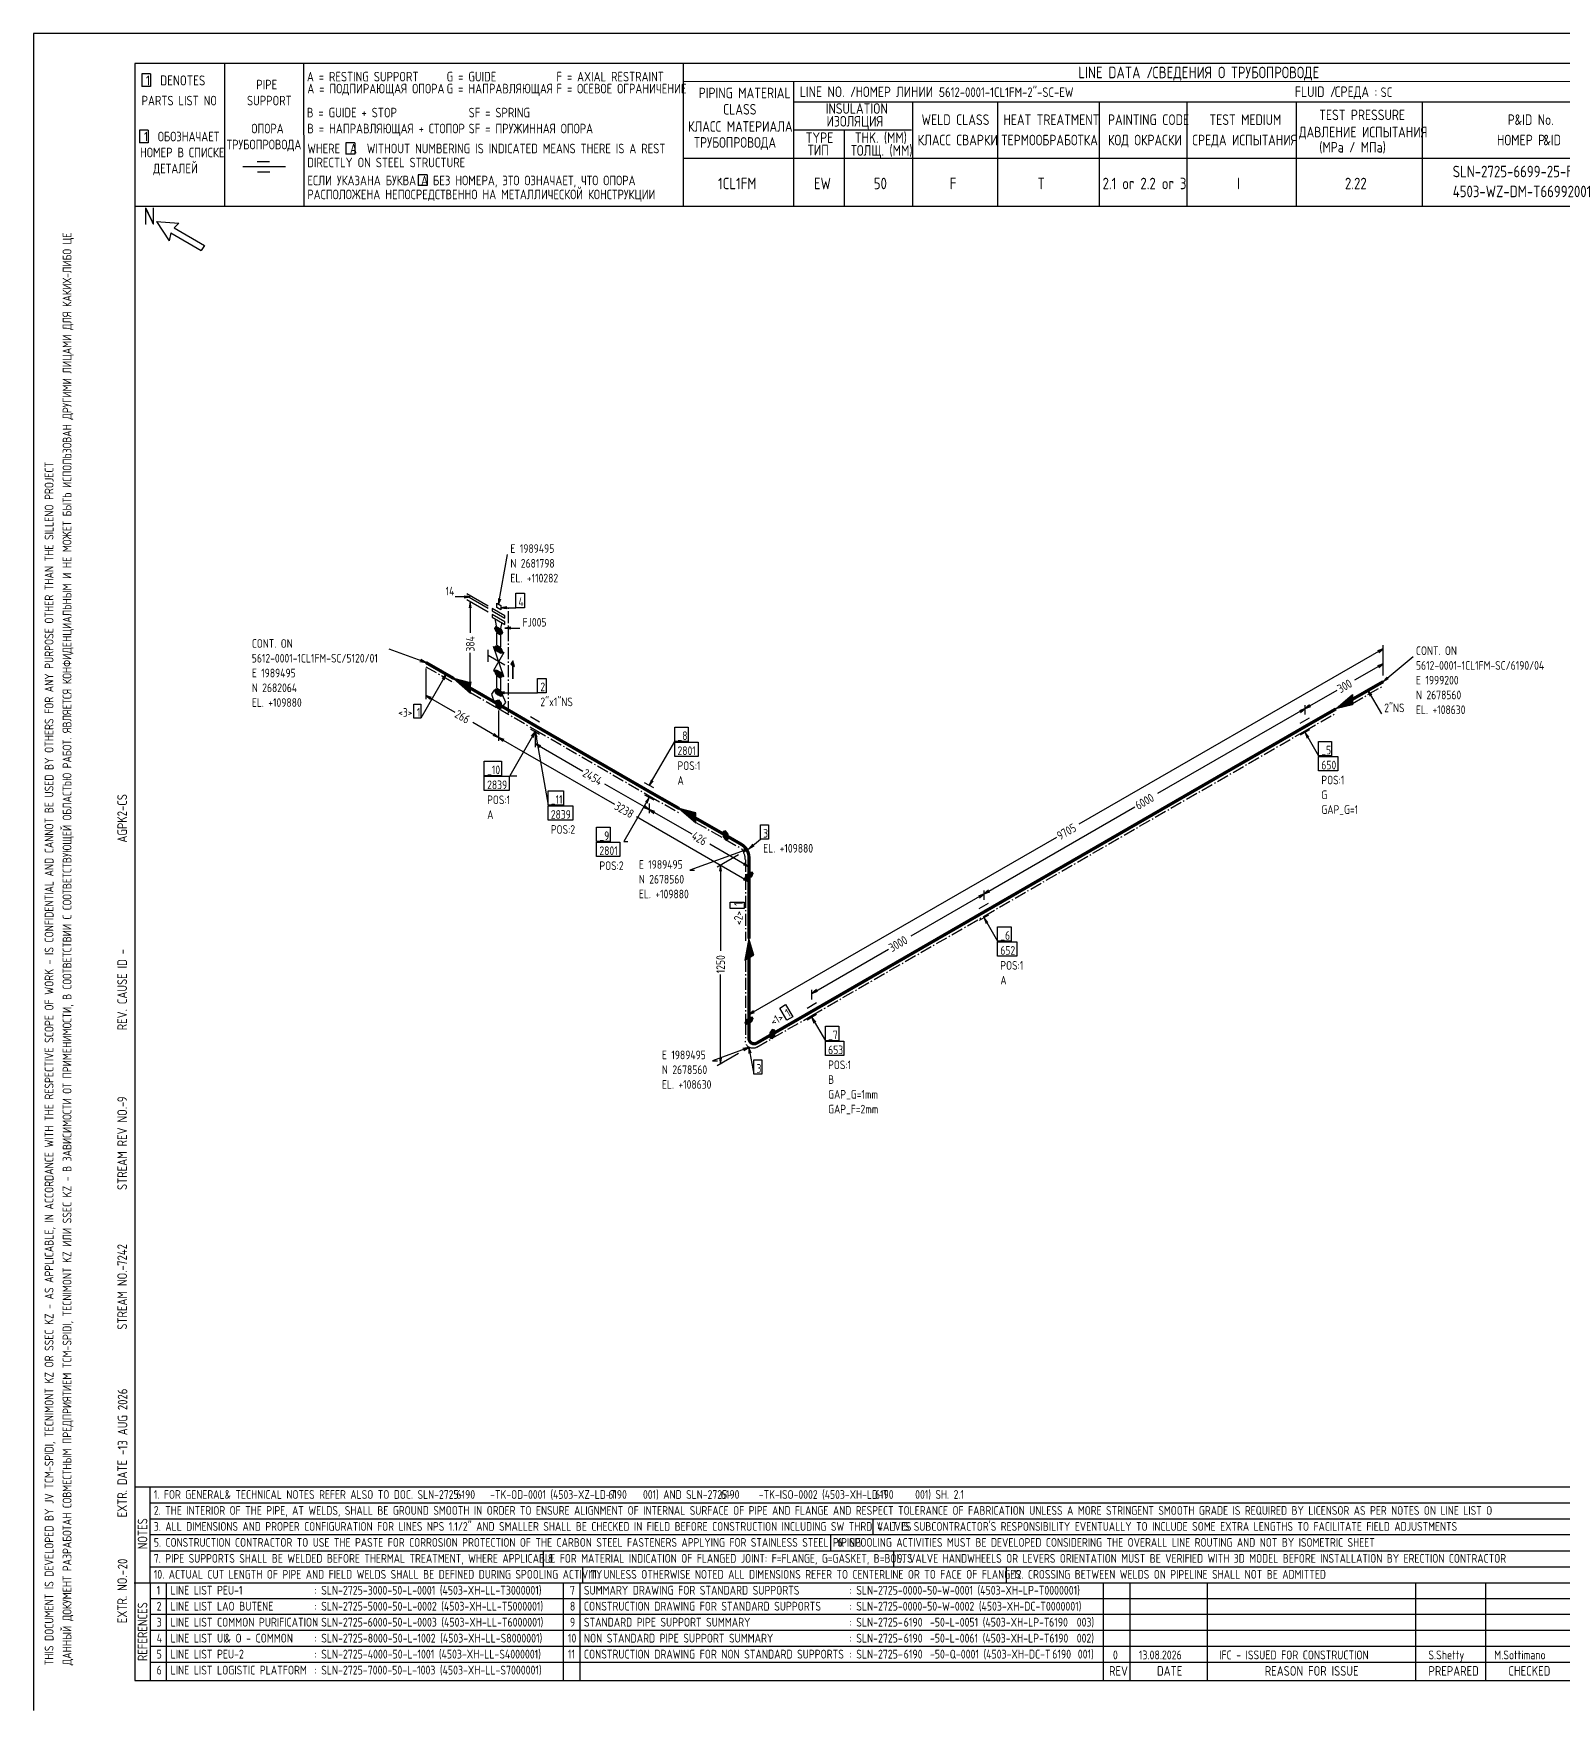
# Model space of a CAD drawing. Extents: x -1005 to 594, y -998 to 420.
# Drawn here: x 0 to 382.9, y 0 to 420 of the extents above; entities that cross this region are included whole.
import ezdxf

# ---------------------------------------------------------------- set-up
doc = ezdxf.new("R2010")
doc.units = 0
doc.linetypes.add('GT111', pattern=[4.5, 3, -0.6, 0.3, -0.6])
doc.styles.add('TTFN17', font='GOST type A')

msp = doc.modelspace()

# ---------------------------------------------------------------- linework, layer by layer
at = {"layer": 'GT_1', "flags": 128}
for points in [[(0, 420), (0, 0)], [(594, 420), (0, 420)], [(589.1, 412.5), (25.4, 412.5)], [(25.4, 412.5), (25.4, 7.5)], [(47.8, 412.5), (47.8, 376.7)], [(67.6, 412.5), (67.7, 376.7)], [(162.7, 412.5), (162.7, 376.7)], [(29.3, 409.9), (27.1, 409.9)], [(27.1, 409.9), (27.1, 406.7)], [(29.3, 409.9), (29.3, 406.7)], [(589.1, 408), (162.7, 407.9)], [(190.3, 407.8), (190.3, 376.7)], [(29.3, 406.7), (27.1, 406.7)], [(190.3, 402.9), (402.7, 402.9)], [(220.1, 402.9), (220.1, 376.7)], [(241.4, 402.9), (241.4, 376.8)], [(266.9, 402.9), (266.9, 376.7)], [(288.8, 402.9), (288.8, 376.7)], [(316.2, 402.9), (316.2, 376.7)], [(347.8, 402.9), (347.8, 376.8)], [(28.7, 395.8), (26.5, 395.8)], [(26.5, 395.8), (26.5, 392.6)], [(28.7, 395.8), (28.7, 392.6)], [(219.9, 395.8), (190.3, 395.8)], [(203, 395.8), (203, 376.7)], [(28.7, 392.6), (26.5, 392.6)], [(80.5, 392.6), (78.2, 392.6)], [(78.2, 392.6), (78.2, 389.8)], [(80.5, 392.6), (80.5, 389.8)], [(63.1, 386.6), (52.4, 386.6)], [(59.1, 387.9), (56, 387.9)], [(80.5, 389.8), (78.2, 389.8)], [(230.2, 388.7), (162.7, 388.7)], [(402.7, 388.7), (226.9, 388.7)], [(59.2, 385.3), (56.1, 385.3)], [(98.6, 384.6), (96.3, 384.6)], [(96.3, 384.6), (96.3, 381.9)], [(98.6, 384.6), (98.6, 381.9)], [(98.6, 381.9), (96.3, 381.9)], [(402.7, 376.7), (25.4, 376.7)], [(30.8, 372.9), (34, 368.1)], [(30.8, 372.9), (36.4, 372.5)], [(34.4, 370.1), (34, 368.1)], [(34.4, 370.1), (42, 365.7)], [(36.4, 372.5), (35.2, 371.3)], [(35.2, 371.3), (42.8, 366.9)], [(42.8, 366.9), (42, 365.7)], [(116.475, 277.025), (118.725, 289.55)], [(109.35, 278.9), (105.6, 278.9)], [(107.85, 278.675), (109.35, 278.9), (107.85, 279.125)], [(113.85, 276.575), (108.525, 279.65)], [(113.85, 275.975), (108.525, 279.05)], [(113.85, 275.075), (108.525, 278.15)], [(109.575, 276.2), (109.35, 277.7), (109.125, 276.2)], [(109.35, 277.7), (109.35, 269.9)], [(117, 275.675), (116.025, 276.275), (116.025, 277.325), (117, 276.725), (117, 275.675)], [(116.475, 278.525), (116.475, 277.025), (117, 278.45)], [(120.75, 279.8), (122.925, 279.8), (122.925, 276.2), (120.75, 276.2), (120.75, 279.8)], [(116.475, 274.475), (118.05, 273.575), (118.05, 274.175), (114.9, 275.975), (114.9, 275.375), (116.475, 274.475)], [(116.475, 272.9), (118.05, 272), (118.05, 272.675), (114.9, 274.475), (114.9, 273.8), (116.475, 272.9)], [(117.3, 272.45), (116.775, 270.35), (116.1, 270.725), (115.575, 273.5)], [(118.5, 276.425), (117, 276.2), (118.5, 275.975)], [(117, 276.2), (120.75, 276.2)], [(117.075, 270.8), (117.45, 269.975), (117.075, 269.525), (115.875, 270.2), (115.5, 271.025), (115.875, 271.475), (117.075, 270.8)], [(115.511, 271), (116.719, 271)], [(115.602, 270.8), (117.075, 270.8)], [(115.646, 271.2), (116.364, 271.2)], [(115.693, 270.6), (117.166, 270.6)], [(115.784, 270.4), (117.257, 270.4)], [(115.875, 270.2), (117.348, 270.2)], [(116.475, 266.6), (117, 266.3), (117, 269.3), (115.95, 269.9), (115.95, 266.9), (116.475, 266.6)], [(116.231, 270), (117.439, 270)], [(116.586, 269.8), (117.304, 269.8)], [(119.55, 271.325), (118.05, 271.1), (119.55, 270.875)], [(118.05, 271.1), (121.8, 271.1)], [(98.25, 262.475), (89.1, 265.775)], [(109.35, 256.1), (109.35, 264.875)], [(113.85, 262.625), (113.85, 265.625)], [(116.475, 259.7), (117.75, 258.95), (115.2, 266.45), (117.75, 264.95), (115.2, 260.45), (116.475, 259.7)], [(117.075, 266), (117.45, 265.175), (117.075, 264.725), (115.875, 265.4), (115.5, 266.225), (115.875, 266.675), (117.075, 266)], [(115.511, 266.2), (116.719, 266.2)], [(115.602, 266), (117.075, 266)], [(115.646, 266.4), (116.364, 266.4)], [(115.693, 265.8), (117.166, 265.8)], [(115.784, 265.6), (117.257, 265.6)], [(115.875, 265.4), (117.348, 265.4)], [(116.231, 265.2), (117.439, 265.2)], [(116.586, 265), (117.304, 265)], [(338.025, 265.925), (261.825, 221.975)], [(336.9, 264.95), (338.025, 265.925), (336.6, 265.4)], [(338.025, 259.175), (338.025, 266.825)], [(96.75, 262.7), (98.25, 262.475), (96.975, 263.225)], [(98.25, 260.975), (98.25, 253.325)], [(118.05, 261.8), (113.85, 264.2)], [(117.075, 260), (117.45, 259.175), (117.075, 258.725), (115.875, 259.4), (115.5, 260.225), (115.875, 260.675), (117.075, 260)], [(120, 258.35), (120, 262.925), (119.55, 262.025), (120.45, 261.5), (120, 262.925), (120, 258.35)], [(338.025, 262.175), (330.825, 258.05)], [(336.9, 261.2), (338.025, 262.175), (336.6, 261.65)], [(338.025, 257.675), (345.525, 263.975)], [(338.025, 259.175), (338.025, 263.075)], [(103.35, 259.55), (96.975, 248.525)], [(102.825, 258.125), (103.35, 259.55), (102.375, 258.425)], [(109.425, 256.025), (109.425, 257.375), (105.3, 258.425), (109.425, 254.825), (109.425, 257.225), (105.675, 258.2), (109.425, 254.9), (109.425, 257), (106.125, 257.975), (109.425, 255.125), (109.425, 256.85), (106.5, 257.675), (109.425, 255.275), (109.425, 256.7), (106.875, 257.525), (109.425, 255.425), (109.425, 256.55), (107.325, 257.225), (109.425, 255.575), (109.425, 256.325), (107.625, 257.075), (109.425, 255.8), (109.425, 256.175), (108.075, 256.775), (109.425, 255.95), (109.425, 256.025), (105.3, 258.425)], [(113.85, 253.475), (108.525, 256.55)], [(109.125, 257.6), (109.35, 256.1), (109.575, 257.6)], [(115.511, 260.2), (116.719, 260.2)], [(115.602, 260), (117.075, 260)], [(115.646, 260.4), (116.364, 260.4)], [(115.693, 259.8), (117.166, 259.8)], [(115.784, 259.6), (117.257, 259.6)], [(115.875, 259.4), (117.348, 259.4)], [(116.475, 255.8), (117, 255.5), (117, 258.5), (115.95, 259.1), (115.95, 256.1), (116.475, 255.8)], [(116.231, 259.2), (117.439, 259.2)], [(116.586, 259), (117.304, 259)], [(126.225, 258.5), (128.4, 258.5), (128.4, 254.9), (126.225, 254.9), (126.225, 258.5)], [(339, 258.8), (338.025, 257.675), (339.3, 258.425)], [(95.25, 252.05), (96.975, 252.05), (96.975, 248.525), (95.25, 248.525), (95.25, 252.05)], [(99.675, 253.7), (98.25, 254.225), (99.375, 253.25)], [(98.25, 254.225), (105.525, 250.025)], [(116.475, 251.975), (117.45, 251.375), (118.275, 252.425), (117.45, 254.375), (115.35, 255.575), (114.675, 254.525), (115.35, 252.575), (116.475, 251.975)], [(117.075, 255.2), (117.45, 254.375), (117.075, 253.925), (115.875, 254.6), (115.5, 255.425), (115.875, 255.875), (117.075, 255.2)], [(115.511, 255.4), (116.719, 255.4)], [(115.602, 255.2), (117.075, 255.2)], [(115.646, 255.6), (116.364, 255.6)], [(115.693, 255), (117.166, 255)], [(115.784, 254.8), (117.257, 254.8)], [(115.875, 254.6), (117.348, 254.6)], [(115.875, 252.95), (116.475, 253.1), (117.075, 252.275), (117.075, 251), (116.475, 250.85), (115.875, 251.675), (115.875, 252.95)], [(115.875, 252.8), (116.693, 252.8)], [(115.875, 252.6), (116.839, 252.6)], [(115.875, 252.4), (116.984, 252.4)], [(115.875, 252.2), (117.075, 252.2)], [(115.875, 252), (117.075, 252)], [(116.231, 254.4), (117.439, 254.4)], [(117.975, 255.125), (116.475, 254.9), (117.975, 254.675)], [(116.475, 254.9), (126.225, 254.9)], [(116.586, 254.2), (117.304, 254.2)], [(318.45, 250.925), (326.475, 255.575)], [(330.3, 253.25), (330.3, 251.9), (326.175, 250.85), (330.3, 254.45), (330.3, 252.05), (326.55, 251.075), (330.3, 254.375), (330.3, 252.275), (327, 251.3), (330.3, 254.15), (330.3, 252.425), (327.375, 251.6), (330.3, 254), (330.3, 252.575), (327.75, 251.75), (330.3, 253.85), (330.3, 252.725), (328.2, 252.05), (330.3, 253.7), (330.3, 252.95), (328.5, 252.2), (330.3, 253.475), (330.3, 253.1), (328.95, 252.5), (330.3, 253.325), (330.3, 253.25), (326.175, 250.85)], [(335.175, 254.375), (334.2, 255.5), (334.725, 254.075)], [(334.2, 255.5), (337.575, 249.65)], [(115.875, 251.8), (117.075, 251.8)], [(115.93, 251.6), (117.075, 251.6)], [(116.075, 251.4), (117.075, 251.4)], [(116.22, 251.2), (117.075, 251.2)], [(116.366, 251), (117.075, 251)], [(116.475, 250.475), (116.475, 242.825)], [(116.475, 248.975), (116.475, 242.825)], [(126.75, 247.55), (124.425, 248.825)], [(126.75, 247.55), (124.425, 248.825)], [(318.45, 250.925), (281.475, 229.625)], [(317.325, 249.95), (318.45, 250.925), (317.025, 250.4)], [(317.25, 247.25), (319.575, 248.6)], [(319.575, 251.9), (318.45, 250.925), (319.875, 251.45)], [(318.45, 249.425), (318.45, 251.825)], [(318.45, 249.425), (318.45, 251.825)], [(116.475, 243.725), (110.025, 247.475)], [(115.05, 244.25), (116.475, 243.725), (115.35, 244.7)], [(117.9, 243.2), (116.475, 243.725), (117.6, 242.75)], [(116.475, 243.725), (145.5, 227)], [(125.625, 245.15), (119.25, 234.125), (121.05, 234.125)], [(124.425, 245.825), (126.75, 244.55)], [(124.425, 245.825), (126.75, 244.55)], [(125.1, 243.725), (125.625, 245.15), (124.65, 244.025)], [(126.15, 243.725), (125.625, 245.15), (125.625, 243.65)], [(125.625, 245.15), (128.85, 226.7)], [(125.625, 243.65), (125.625, 241.25)], [(160.575, 246.275), (163.95, 246.275), (163.95, 242.675), (160.575, 242.675), (160.575, 246.275)], [(319.575, 245.6), (317.25, 244.25)], [(319.425, 243.8), (318.45, 244.925), (318.975, 243.5)], [(318.45, 244.925), (321.825, 239.075)], [(127.05, 241.625), (125.625, 242.15), (126.75, 241.175)], [(125.625, 242.15), (137.55, 235.25)], [(154.2, 231.65), (160.575, 242.675)], [(160.575, 242.525), (166.425, 242.525), (166.425, 238.925), (160.575, 238.925), (160.575, 242.525)], [(321.825, 242.675), (325.05, 242.675), (325.05, 239.075), (321.825, 239.075), (321.825, 242.675)], [(112.875, 237.725), (117.225, 237.725), (117.225, 234.125), (112.875, 234.125), (112.875, 237.725)], [(321.825, 238.925), (326.625, 238.925), (326.625, 235.325), (321.825, 235.325), (321.825, 238.925)], [(112.875, 233.975), (119.1, 233.975), (119.1, 230.375), (112.875, 230.375), (112.875, 233.975)], [(154.2, 225.65), (143.1, 232.025)], [(155.325, 231.05), (153, 232.325)], [(155.325, 231.05), (153, 232.325)], [(154.725, 233.075), (154.2, 231.65), (155.175, 232.775)], [(128.85, 230.3), (132.75, 230.3), (132.75, 226.7), (128.85, 226.7), (128.85, 230.3)], [(154.2, 228.65), (147.825, 217.625), (148.8, 217.625)], [(153, 229.325), (155.325, 228.05)], [(153, 229.325), (155.325, 228.05)], [(153.675, 227.225), (154.2, 228.65), (153.225, 227.525)], [(154.2, 227.15), (154.2, 224.75)], [(154.2, 227.15), (154.2, 224.75)], [(128.85, 226.55), (135.075, 226.55), (135.075, 222.95), (128.85, 222.95), (128.85, 226.55)], [(179.175, 207.575), (150.975, 223.85)], [(152.775, 226.175), (154.2, 225.65), (153.075, 226.625)], [(155.625, 225.125), (154.2, 225.65), (155.325, 224.675)], [(154.2, 225.65), (164.85, 219.575)], [(165.825, 223.475), (165.825, 224.825), (161.7, 225.875), (165.825, 222.275), (165.825, 224.675), (162.075, 225.65), (165.825, 222.35), (165.825, 224.45), (162.525, 225.425), (165.825, 222.575), (165.825, 224.3), (162.9, 225.125), (165.825, 222.725), (165.825, 224.15), (163.275, 224.975), (165.825, 222.875), (165.825, 224), (163.725, 224.675), (165.825, 223.025), (165.825, 223.775), (164.025, 224.525), (165.825, 223.25), (165.825, 223.625), (164.475, 224.225), (165.825, 223.4), (165.825, 223.475), (161.7, 225.875)], [(238.05, 204.5), (275.85, 226.325)], [(141, 221.225), (144.375, 221.225), (144.375, 217.625), (141, 217.625), (141, 221.225)], [(172.725, 218.9), (173.325, 218.075), (173.925, 218.225), (173.925, 219.5), (173.325, 220.325), (172.725, 220.175), (172.725, 218.9)], [(172.725, 220), (173.561, 220)], [(172.725, 219.8), (173.707, 219.8)], [(172.725, 219.6), (173.852, 219.6)], [(172.725, 219.4), (173.925, 219.4)], [(172.725, 219.2), (173.925, 219.2)], [(172.725, 219), (173.925, 219)], [(172.798, 218.8), (173.925, 218.8)], [(172.825, 220.2), (173.416, 220.2)], [(172.943, 218.6), (173.925, 218.6)], [(173.089, 218.4), (173.925, 218.4)], [(179.175, 174.275), (256.275, 218.75)], [(182.025, 221.825), (184.05, 221.825), (184.05, 218.225), (182.025, 218.225), (182.025, 221.825)], [(141, 217.475), (146.85, 217.475), (146.85, 213.875), (141, 213.875), (141, 217.475)], [(179.175, 215.825), (164.4, 210.425), (165.525, 210.425)], [(179.175, 211.325), (169.35, 216.95)], [(176.55, 214.325), (171.225, 211.25)], [(173.234, 218.2), (173.825, 218.2)], [(177.9, 215.075), (179.175, 215.825), (177.675, 215.6)], [(179.175, 215.825), (182.025, 218.225)], [(180.15, 216.95), (179.175, 215.825), (180.45, 216.575)], [(172.275, 210.2), (172.05, 211.7), (171.825, 210.2)], [(172.05, 211.7), (172.05, 190.25)], [(177.75, 211.85), (179.175, 211.325), (178.05, 212.3)], [(179.775, 210.05), (180.15, 209.6), (179.775, 208.775), (178.575, 208.1), (178.2, 208.55), (178.575, 209.375), (179.775, 210.05)], [(179.175, 212.825), (179.175, 210.425)], [(179.175, 212.825), (179.175, 206.675)], [(177.75, 208.1), (179.175, 207.575), (178.05, 208.55)], [(178.223, 208.6), (179.464, 208.6)], [(178.314, 208.8), (179.786, 208.8)], [(178.325, 208.4), (179.108, 208.4)], [(178.405, 209), (179.877, 209)], [(178.495, 209.2), (179.968, 209.2)], [(178.619, 209.4), (180.059, 209.4)], [(178.975, 209.6), (180.15, 209.6)], [(179.331, 209.8), (179.983, 209.8)], [(174.45, 200.825), (174.45, 202.475), (177.975, 202.475), (177.975, 200.825), (174.45, 200.825)], [(238.05, 204.5), (219.675, 193.925)], [(236.925, 203.525), (238.05, 204.5), (236.625, 203.975)], [(236.85, 200.825), (239.175, 202.175)], [(239.175, 205.475), (238.05, 204.5), (239.475, 205.025)], [(238.05, 203), (238.05, 205.4)], [(238.05, 203), (238.05, 205.4)], [(239.175, 199.175), (236.85, 197.825)], [(239.025, 197.375), (238.05, 198.5), (238.575, 197.075)], [(238.05, 198.5), (241.425, 192.65)], [(179.175, 188.525), (180.375, 189.2), (179.175, 193.325), (178.125, 187.925), (180.225, 189.125), (179.175, 192.875), (178.2, 188), (180.075, 189.05), (179.175, 192.35), (178.35, 188.075), (179.925, 188.975), (179.175, 191.9), (178.5, 188.15), (179.775, 188.825), (179.175, 191.45), (178.65, 188.225), (179.625, 188.75), (179.175, 191), (178.8, 188.3), (179.475, 188.675), (179.175, 190.55), (178.95, 188.375), (179.325, 188.6), (179.175, 190.1), (179.1, 188.45), (179.175, 188.525), (179.175, 193.325)], [(241.425, 196.25), (244.8, 196.25), (244.8, 192.65), (241.425, 192.65), (241.425, 196.25)], [(194.925, 179.6), (214.125, 190.7)], [(241.425, 192.5), (246.225, 192.5), (246.225, 188.9), (241.425, 188.9), (241.425, 192.5)], [(172.05, 161.9), (172.05, 184.325)], [(186.9, 175.925), (188.325, 176.825), (190.125, 173.75), (188.625, 172.925), (186.9, 175.925)], [(193.725, 175.925), (196.05, 177.275)], [(196.05, 180.575), (194.925, 179.6), (196.35, 180.125)], [(194.925, 178.1), (194.925, 180.5)], [(179.775, 173.75), (180.15, 173.3), (179.775, 172.475), (178.575, 171.8), (178.2, 172.25), (178.575, 173.075), (179.775, 173.75)], [(178.268, 172.4), (179.642, 172.4)], [(178.359, 172.6), (179.832, 172.6)], [(178.45, 172.8), (179.923, 172.8)], [(178.541, 173), (180.014, 173)], [(178.797, 173.2), (180.105, 173.2)], [(179.153, 173.4), (180.067, 173.4)], [(180.3, 175.25), (179.175, 174.275), (180.6, 174.8)], [(179.175, 169.025), (179.175, 175.175)], [(196.05, 174.275), (193.725, 172.925)], [(195.9, 172.475), (194.925, 173.6), (195.45, 172.175)], [(194.925, 173.6), (198.3, 167.75)], [(178.242, 172.2), (179.286, 172.2)], [(178.408, 172), (178.931, 172)], [(184.425, 168.425), (185.025, 168.275), (185.625, 169.1), (185.625, 170.375), (185.025, 170.525), (184.425, 169.7), (184.425, 168.425)], [(184.425, 169.6), (185.625, 169.6)], [(184.425, 169.4), (185.625, 169.4)], [(184.425, 169.2), (185.625, 169.2)], [(184.425, 169), (185.552, 169)], [(184.425, 168.8), (185.407, 168.8)], [(184.425, 168.6), (185.261, 168.6)], [(184.498, 169.8), (185.625, 169.8)], [(184.525, 168.4), (185.116, 168.4)], [(184.643, 170), (185.625, 170)], [(184.789, 170.2), (185.625, 170.2)], [(184.934, 170.4), (185.525, 170.4)], [(198.3, 171.35), (201.675, 171.35), (201.675, 167.75), (198.3, 167.75), (198.3, 171.35)], [(179.175, 166.025), (170.025, 162.725), (171.3, 162.725)], [(176.55, 164.525), (171.225, 161.45)], [(177.9, 165.275), (179.175, 166.025), (177.675, 165.8)], [(179.7, 164.6), (179.175, 166.025), (179.175, 164.525)], [(179.175, 166.025), (180.375, 159.35)], [(198.3, 167.6), (202.95, 167.6), (202.95, 164), (198.3, 164), (198.3, 167.6)], [(171.825, 163.4), (172.05, 161.9), (172.275, 163.4)], [(180.375, 162.95), (182.4, 162.95), (182.4, 159.35), (180.375, 159.35), (180.375, 162.95)], [(25.3, 56), (402.7, 56)], [(29.1, 56), (29.2, 7.5)], [(29.1, 52), (402.7, 52)], [(29.1, 48), (402.7, 48)], [(210.2, 48), (210.2, 44)], [(402.7, 44), (29.1, 44)], [(199.6, 44), (199.6, 40)], [(29.2, 40), (402.7, 40)], [(127.6, 40), (127.6, 36)], [(215.4, 40), (215.4, 36)], [(29.1, 36), (402.7, 36)], [(137.5, 36), (137.5, 32)], [(243.6, 36), (243.6, 32)], [(25.2, 32), (402.7, 32)], [(33.2, 32), (33.2, 7.6)], [(132.6, 32), (132.6, 7.6)], [(136.8, 32), (136.8, 7.6)], [(267.9, 32), (267.9, 7.5)], [(274.6, 32), (274.6, 7.5)], [(293.9, 32), (293.9, 7.5)], [(346.1, 32), (346.1, 7.5)], [(363.6, 32), (363.6, 7.5)], [(402.7, 28), (29.5, 28)], [(402.7, 24), (29.1, 24)], [(402.7, 20), (29.1, 20)], [(402.7, 16), (29.1, 16)], [(402.7, 12), (29.2, 12)], [(25.4, 7.5), (589.1, 7.5)], [(0, 0), (0, 0)]]:
    msp.add_lwpolyline(points, dxfattribs=at)
at = {"layer": 'GT_1', "linetype": 'GT111', "flags": 128}
for points in [[(118.95, 249.8), (118.95, 276.35)], [(98.25, 261.425), (105.3, 257.375)], [(330.3, 252.2), (338.025, 256.625)], [(109.425, 254.975), (116.475, 250.925)], [(116.475, 250.925), (125.625, 245.6)], [(318.45, 245.375), (326.175, 249.8)], [(125.625, 245.6), (154.2, 229.1)], [(238.05, 198.95), (318.45, 245.375)], [(154.2, 229.1), (161.7, 224.825)], [(165.825, 222.425), (173.325, 218.15)], [(173.325, 218.15), (177.225, 215.9)], [(178.275, 213.05), (178.275, 208.55)], [(178.275, 208.55), (178.275, 192.8)], [(194.925, 174.05), (238.05, 198.95)], [(178.275, 188), (178.275, 172.25)], [(178.275, 172.25), (178.275, 167.75)], [(185.025, 168.35), (194.925, 174.05)], [(181.125, 166.1), (185.025, 168.35)]]:
    msp.add_lwpolyline(points, dxfattribs=at)
at = {"layer": 'GT_1', "const_width": 0.8, "flags": 128}
for points in [[(105.3, 258.425), (98.25, 262.475)], [(116.475, 251.975), (109.425, 256.025)], [(338.025, 257.675), (330.3, 253.25)], [(125.625, 246.65), (116.475, 251.975)], [(326.175, 250.85), (318.45, 246.425)], [(154.2, 230.15), (125.625, 246.65)], [(318.45, 246.425), (238.05, 200)], [(161.7, 225.875), (154.2, 230.15)], [(173.325, 219.2), (165.825, 223.475)], [(177.225, 216.95), (173.325, 219.2)], [(179.175, 209.075), (179.175, 213.575)], [(179.175, 193.325), (179.175, 209.075)], [(238.05, 200), (194.925, 175.1)], [(179.175, 172.775), (179.175, 188.525)], [(179.175, 168.275), (179.175, 172.775)], [(194.925, 175.1), (185.025, 169.4)], [(185.025, 169.4), (181.125, 167.15)]]:
    msp.add_lwpolyline(points, dxfattribs=at)
for points in [[(179.175, 213.575, 0.268126), (177.225, 216.95)], [(181.125, 167.15, -0.577127), (179.175, 168.275)]]:
    msp.add_lwpolyline(points, format="xyb", dxfattribs=at)
at = {"layer": 'GT_1', "linetype": 'GT111', "flags": 128}
for points in [[(178.266, 213.05, 0.176868), (177.225, 215.9)], [(181.125, 166.1, -0.577194), (178.266, 167.75)]]:
    msp.add_lwpolyline(points, format="xyb", dxfattribs=at)

# ---------------------------------------------------------------- texts
at = {"layer": 'GT_1', "style": 'TTFN17'}
for s, height, p in [('LINE DATA /', 2.8875, (261.633, 408.8)), ('СВЕДЕНИЯ О ТРУБОПРОВОДЕ', 2.8875, (280.233, 408.8)), (' 1  DENOTES', 2.5025, (26.875, 407)), (' PIPE', 2.4062, (54.561, 406)), ('A = RESTING SUPPORT', 2.40625, (68.461, 408)), ('A = ПОДПИРАЮЩАЯ ОПОРА', 2.40625, (68.561, 405)), ('G = GUIDE', 2.4062, (103.461, 408)), ('G = НАПРАВЛЯЮЩАЯ', 2.40625, (103.461, 405)), ('F = AXIAL RESTRAINT', 2.40625, (130.961, 408)), ('F = ОСЕВОЕ ОГРАНИЧЕНИЕ', 2.40625, (130.961, 405)), ('PARTS LIST NO', 2.40625, (27.061, 402)), ('SUPPORT', 2.4062, (53.461, 402)), ('PIPING MATERIAL', 2.64687, (166.597, 403.8)), ('LINE NO. /', 2.6469, (191.897, 404.1)), ('НОМЕР ЛИНИИ :', 2.59875, (205.89, 404.1)), ('5612-0001-1CL1FM-2"-SC-EW', 2.40625, (226.861, 404.1)), ('FLUID /', 2.6469, (315.897, 404.1)), ('СРЕДА :', 2.6469, (325.897, 404.1)), ('SC', 2.4062, (337.361, 404.1)), ('B = GUIDE + STOP', 2.40625, (68.461, 399)), ('SF = SPRING', 2.40625, (108.961, 399)), ('CLASS', 2.6469, (172.697, 399.7)), ('INSULATION', 2.6469, (198.397, 399.9)), ('ИЗОЛЯЦИЯ', 2.6469, (198.597, 396.7)), ('WELD CLASS', 2.6469, (222.397, 397.1)), ('HEAT TREATMENT', 2.64687, (242.897, 397.1)), ('PAINTING CODE', 2.64687, (269.097, 397.1)), ('TEST MEDIUM', 2.64687, (294.497, 397.1)), ('TEST PRESSURE', 2.64687, (321.997, 398.3)), ('P', 2.647, (369.197, 397.1)), ('&ID No.', 2.6469, (370.908, 397.1)), (' 1  ОБОЗНАЧАЕТ', 2.40625, (26.461, 393)), ('ОПОРА', 2.4062, (54.561, 395)), ('B = НАПРАВЛЯЮЩАЯ + СТОПОР', 2.40625, (68.561, 395)), ('SF = ПРУЖИННАЯ ОПОРА', 2.40625, (108.961, 395)), ('КЛАСС МАТЕРИАЛА', 2.64687, (163.897, 395.4)), ('TYPE', 2.6469, (193.397, 392.6)), ('THK. (MM)', 2.6469, (205.697, 392.6)), ('ДАВЛЕНИЕ ИСПЫТАНИЯ', 2.64687, (316.897, 394)), ('НОМЕР В СПИСКЕ', 2.40625, (26.661, 389)), ('ТРУБОПРОВОДА', 2.40625, (48.361, 391)), ('WHERE  A  WITHOUT NUMBERING IS INDICATED MEANS THERE IS A REST', 2.40625, (68.561, 390)), ('ТРУБОПРОВОДА', 2.64687, (165.397, 391.4)), ('ТИП', 2.6469, (193.897, 389.5)), ('ТОЛЩ. (ММ)', 2.6469, (204.697, 389.4)), ('КЛАСС СВАРКИ', 2.64687, (221.397, 392)), ('ТЕРМООБРАБОТКА', 2.64687, (242.397, 392)), ('КОД ОКРАСКИ', 2.64687, (269.097, 392)), ('СРЕДА ИСПЫТАНИЯ', 2.64687, (290.197, 392)), ('(MPa / МПа)', 2.64687, (321.997, 390.2)), ('НОМЕР P', 2.6469, (366.497, 392)), ('&ID', 2.6469, (378.097, 392)), ('ДЕТАЛЕЙ', 2.4062, (29.961, 385)), ('DIRECTLY ON STEEL STRUCTURE', 2.40625, (68.561, 386.5)), ('SLN-2725-6699-25-F-2001', 2.8875, (355.433, 384)), ('ЕСЛИ УКАЗАНА БУКВА A БЕЗ НОМЕРА, ЭТО ОЗНАЧАЕТ, ЧТО ОПОРА', 2.40625, (68.561, 382)), ('1CL1FM', 2.8875, (171.433, 381)), ('EW', 2.8875, (195.433, 381)), ('50', 2.8875, (210.433, 381)), ('F', 2.888, (229.433, 381)), ('T', 2.888, (251.433, 381)), ('2.1 or 2.2 or 3', 2.8875, (267.733, 381)), ('I', 2.888, (301.433, 381)), ('2.22', 2.8875, (328.433, 381)), ('РАСПОЛОЖЕНА НЕПОСРЕДСТВЕННО НА МЕТАЛЛИЧЕСКОЙ КОНСТРУКЦИИ', 2.40625, (68.561, 378.5)), ('4503-WZ-DM-T66992001', 2.8875, (355.433, 379)), ('N', 4.331, (27.55, 372.1)), ('E 1989495', 2.1656, (119.425, 289.925)), ('N 2681798', 2.1656, (119.425, 286.228)), ('14', 2.1656, (103.216, 279.275)), ('EL. +110282', 2.16562, (119.425, 282.53)), ('4', 2.166, (121.45, 276.575)), ('FJ005', 2.1656, (122.5, 271.475)), ('5612-0001-1CL1FM-SC/5120/01', 2.16562, (54.66, 262.453)), ('CONT. ON', 2.1656, (54.66, 266.15)), ('CONT. ON', 2.1656, (346.225, 264.35)), ('E 1989495', 2.1656, (54.66, 258.755)), ('5612-0001-1CL1FM-SC/6190/04', 2.16562, (346.225, 260.653)), ('N 2682064', 2.1656, (54.66, 255.058)), ('2', 2.166, (126.925, 255.275)), ('E 1999200', 2.1656, (346.225, 256.955)), ('EL. +109880', 2.16562, (54.66, 251.36)), ('2"x1"NS', 2.1656, (126.925, 251.525)), ('2"NS', 2.1656, (338.275, 250.025)), ('N 2678560', 2.1656, (346.225, 253.258)), ('<3>', 2.1656, (91.321, 248.9)), ('1', 2.166, (95.991, 248.9)), ('EL. +108630', 2.16562, (346.225, 249.56)), ('_8', 2.1656, (161.275, 243.05)), ('2801', 2.1656, (161.275, 239.3)), ('_5', 2.1656, (322.525, 239.45)), ('_10', 2.1656, (113.608, 234.5)), ('POS:1', 2.1656, (161.275, 235.55)), ('650', 2.1656, (322.525, 235.7)), ('2839', 2.1656, (113.608, 230.75)), ('A', 2.166, (161.275, 231.853)), ('POS:1', 2.1656, (322.525, 231.95)), ('POS:1', 2.1656, (113.608, 227)), ('_11', 2.1656, (129.55, 227.075)), ('G', 2.166, (322.525, 228.253)), ('A', 2.166, (113.608, 223.303)), ('2839', 2.1656, (129.55, 223.325)), ('GAP_G=1', 2.1656, (322.525, 224.555)), ('POS:2', 2.1656, (129.55, 219.575)), ('_9', 2.1656, (141.717, 218)), ('3', 2.166, (182.725, 218.6)), ('2801', 2.1656, (141.717, 214.25)), ('EL. +109880', 2.16562, (182.725, 214.85)), ('POS:2', 2.1656, (141.717, 210.5)), ('E 1989495', 2.1656, (151.592, 210.8)), ('N 2678560', 2.1656, (151.592, 207.103)), ('EL. +109880', 2.16562, (151.592, 203.405)), ('_6', 2.1656, (242.125, 193.025)), ('652', 2.1656, (242.125, 189.275)), ('POS:1', 2.1656, (242.125, 185.525)), ('A', 2.166, (242.125, 181.828)), ('_7', 2.1656, (199, 168.125)), ('E 1989495', 2.1656, (157.372, 163.1)), ('653', 2.1656, (199, 164.375)), ('N 2678560', 2.1656, (157.372, 159.403)), ('3', 2.166, (181.075, 159.725)), ('POS:1', 2.1656, (199, 160.625)), ('EL. +108630', 2.16562, (157.372, 155.705)), ('B', 2.166, (199, 156.928)), ('GAP_G=1mm', 2.1656, (199, 153.23)), ('GAP_F=2mm', 2.1656, (199, 149.533)), ('1. FOR GENERAL', 2.18487, (30.128, 53)), ('& TECHNICAL NOTES REFER ALSO TO DOC. SLN-2725-      -TK-OD-0001 (4503-XZ-LD-T      001) AND SLN-2725-      -TK-ISO-0002 (4503-XH-LD-T      001) SH. 2.1', 2.18487, (47.868, 53)), ('6190', 2.1849, (105.928, 53)), ('6190', 2.1849, (143.928, 53)), ('6190', 2.1849, (172.128, 53)), ('6190', 2.1849, (210.728, 53)), ('2. THE INTERIOR OF THE PIPE, AT WELDS, SHALL BE GROUND SMOOTH IN ORDER TO ENSURE ALIGNMENT OF INTERNAL SURFACE OF PIPE AND FLANGE AND RESPECT TOLERANCE OF FABRICATION UNLESS A MORE STRINGENT SMOOTH GRADE IS REQUIRED BY LICENSOR AS PER NOTES ON LINE LIST O', 2.18487, (30.128, 49)), ('3. ALL DIMENSIONS AND PROPER CONFIGURATION FOR LINES NPS 1.1/2" AND SMALLER SHALL BE CHECKED IN FIELD BEFORE CONSTRUCTION INCLUDING SW THRD VALVES', 2.18487, (30.128, 45)), ("4. IT IS SUBCONTRACTOR'S RESPONSIBILITY EVENTUALLY TO INCLUDE SOME EXTRA LENGTHS TO FACILITATE FIELD ADJUSTMENTS", 2.18487, (211.328, 45)), ('5. CONSTRUCTION CONTRACTOR TO USE THE PASTE FOR CORROSION PROTECTION OF THE CARBON STEEL FASTENERS APPLYING FOR STAINLESS STEEL PIPING', 2.18487, (30.128, 41)), ('6. SPOOLING ACTIVITIES MUST BE DEVELOPED CONSIDERING THE OVERALL LINE ROUTING AND NOT BY ISOMETRIC SHEET', 2.18487, (201.328, 41)), ('7. PIPE SUPPORTS SHALL BE WELDED BEFORE THERMAL TREATMENT, WHERE APPLICABLE', 2.18487, (30.128, 37)), ('8. FOR MATERIAL INDICATION OF FLANGED JOINT: F=FLANGE, G=GASKET, B=BOLTS', 2.18487, (128.828, 37)), ('9. VALVE HANDWHEELS OR LEVERS ORIENTATION MUST BE VERIFIED WITH 3D MODEL BEFORE INSTALLATION BY ERECTION CONTRACTOR', 2.18487, (216.328, 37)), ('10. ACTUAL CUT LENGTH OF PIPE AND FIELD WELDS SHALL BE DEFINED DURING SPOOLING ACTIVITY', 2.18487, (30.128, 33)), ('11. UNLESS OTHERWISE NOTED ALL DIMENSIONS REFER TO CENTERLINE OR TO FACE OF FLANGES', 2.18487, (139.328, 33)), ('12. CROSSING BETWEEN WELDS ON PIPELINE SHALL NOT BE ADMITTED', 2.18487, (245.328, 33)), ('1', 2.214, (30.832, 29)), ('LINE LIST PEU-1', 2.21375, (34.332, 29)), (': SLN-2725-3000-50-L-0001 (4503-XH-LL-T3000001)', 2.21375, (70.332, 29)), ('7', 2.214, (134.332, 29)), ('SUMMARY DRAWING FOR STANDARD SUPPORTS', 2.21375, (137.832, 29)), (': SLN-2725-0000-50-W-0001 (4503-XH-LP-T0000001)', 2.21375, (204.332, 29)), ('2', 2.214, (30.832, 25)), ('LINE LIST LAO BUTENE', 2.21375, (34.332, 25)), (': SLN-2725-5000-50-L-0002 (4503-XH-LL-T5000001)', 2.21375, (70.332, 25)), ('8', 2.214, (134.332, 25)), ('CONSTRUCTION DRAWING FOR STANDARD SUPPORTS', 2.21375, (137.832, 25)), (': SLN-2725-0000-50-W-0002 (4503-XH-DC-T0000001)', 2.21375, (204.332, 25)), ('3', 2.214, (30.832, 21)), ('LINE LIST COMMON PURIFICATION', 2.21375, (34.332, 21)), (': SLN-2725-6000-50-L-0003 (4503-XH-LL-T6000001)', 2.21375, (70.332, 21)), ('9', 2.214, (134.332, 21)), ('STANDARD PIPE SUPPORT SUMMARY', 2.21375, (137.832, 21)), (': SLN-2725-      -50-L-0051 (4503-XH-LP-T      003)', 2.21375, (204.332, 21)), ('6190', 2.2138, (217.932, 21)), ('6190', 2.2138, (254.332, 21)), ('4', 2.214, (30.832, 17)), ('LINE LIST UI', 2.21375, (34.332, 17)), ('& O - COMMON', 2.21375, (47.849, 17)), (': SLN-2725-8000-50-L-1002 (4503-XH-LL-S8000001)', 2.21375, (70.332, 17)), ('10', 2.2138, (133.832, 17)), ('NON STANDARD PIPE SUPPORT SUMMARY', 2.21375, (137.832, 17)), (': SLN-2725-      -50-L-0061 (4503-XH-LP-T      002)', 2.21375, (204.332, 17)), ('6190', 2.2138, (217.932, 17)), ('6190', 2.2138, (254.432, 17)), ('5', 2.214, (30.832, 13)), ('LINE LIST PEU-2', 2.21375, (34.332, 13)), (': SLN-2725-4000-50-L-1001 (4503-XH-LL-S4000001)', 2.21375, (70.332, 13)), ('11', 2.2138, (133.832, 13)), ('CONSTRUCTION DRAWING FOR NON STANDARD SUPPORTS', 2.21375, (137.832, 13)), (': SLN-2725-      -50-Q-0001 (4503-XH-DC-T      001)', 2.21375, (204.332, 13)), ('6190', 2.2138, (217.932, 13)), ('6190', 2.2138, (255.132, 13)), ('0', 2.214, (270.332, 12.8)), ('13.08.2026', 2.2138, (276.832, 12.8)), ('IFC - ISSUED FOR CONSTRUCTION', 2.21375, (296.932, 12.8)), ('S.Shetty', 2.2138, (349.332, 12.8)), ('M.Sottimano', 2.21375, (365.832, 12.8)), ('6', 2.214, (30.832, 9)), ('LINE LIST LOGISTIC PLATFORM', 2.21375, (34.332, 9)), (': SLN-2725-7000-50-L-1003 (4503-XH-LL-S7000001)', 2.21375, (70.332, 9)), ('REV', 2.4062, (269.361, 8.7)), ('DATE', 2.4062, (281.361, 8.7)), ('REASON FOR ISSUE', 2.40625, (308.361, 8.7)), ('PREPARED', 2.4062, (349.361, 8.7)), ('CHECKED', 2.4062, (369.361, 8.7))]:
    msp.add_text(s, height=height, dxfattribs=at).set_placement(p)
for s, height, rotation, p in [('ДАННЫЙ ДОКУМЕНТ РАЗРАБОТАН СОВМЕСТНЫМ ПРЕДПРИЯТИЕМ TCM-SPIDI, TECNIMONT KZ ИЛИ SSEC KZ - В ЗАВИСИМОСТИ ОТ ПРИМЕНИМОСТИ, В СООТВЕТСТВИИ С СООТВЕТСТВУЮЩЕЙ ОБЛАСТЬЮ РАБОТ. ЯВЛЯЕТСЯ КОНФИДЕНЦИАЛЬНЫМ И НЕ МОЖЕТ БЫТЬ ИСПОЛЬЗОВАН ДРУГИМИ ЛИЦАМИ ДЛЯ КАКИХ-ЛИБО ЦЕ', 2.21375, 90, (9.5, 11.332)), ('THIS DOCUMENT IS DEVELOPED BY JV TCM-SPIDI, TECNIMONT KZ OR SSEC KZ - AS APPLICABLE, IN ACCORDANCE WITH THE RESPECTIVE SCOPE OF WORK - IS CONFIDENTIAL AND CANNOT BE USED BY OTHERS FOR ANY PURPOSE OTHER THAN THE SILLENO PROJECT', 2.21375, 90, (5, 11.332)), ('384', 2.1656, 90, (110.455, 265.202)), ('300', 2.1656, 30, (327.33, 254.727)), ('266', 2.1656, -30, (105.263, 248.888)), ('2454', 2.1656, -30, (137.273, 234.125)), ('AGPK2-CS', 2.4062, 90, (23.4, 217.361)), ('3238', 2.1656, -30, (145.253, 225.836)), ('6000', 2.1656, 30, (276.669, 225.501)), ('426', 2.1656, -30, (164.588, 218.401)), ('9705', 2.1656, 30, (257.086, 217.927)), ('1', 2.166, 90, (177.6, 201.528)), ('<2>', 2.1656, 90, (177.6, 196.703)), ('3000', 2.1656, 30, (214.973, 189.877)), ('REV. CAUSE ID -', 2.40625, 90, (23.4, 170.361)), ('1250', 2.1656, 90, (173.155, 184.635)), ('<1>', 2.1656, 30, (185.293, 171.366)), ('1', 2.166, 30, (189.068, 173.545)), ('STREAM REV NO.-', 2.40625, 90, (23.4, 130.361)), ('9', 2.406, 90, (23.4, 152.361)), ('7242', 2.4062, 90, (23.4, 111.361)), ('STREAM NO.-', 2.40625, 90, (23.4, 95.361)), ('13 AUG 2026', 2.40625, 90, (23.5, 65.361)), ('EXTR. DATE -', 2.40625, 90, (23.4, 48.361)), ('NOTES', 2.4062, 90, (28.5, 40.361)), ('20', 2.4062, 90, (23.5, 35.361)), ('EXTR. NO.-', 2.4062, 90, (23.4, 21.861)), ('REFERENCES', 2.4062, 90, (28.5, 12.361))]:
    msp.add_text(s, height=height, rotation=rotation, dxfattribs=at).set_placement(p)

doc.saveas('drawing.dxf')
